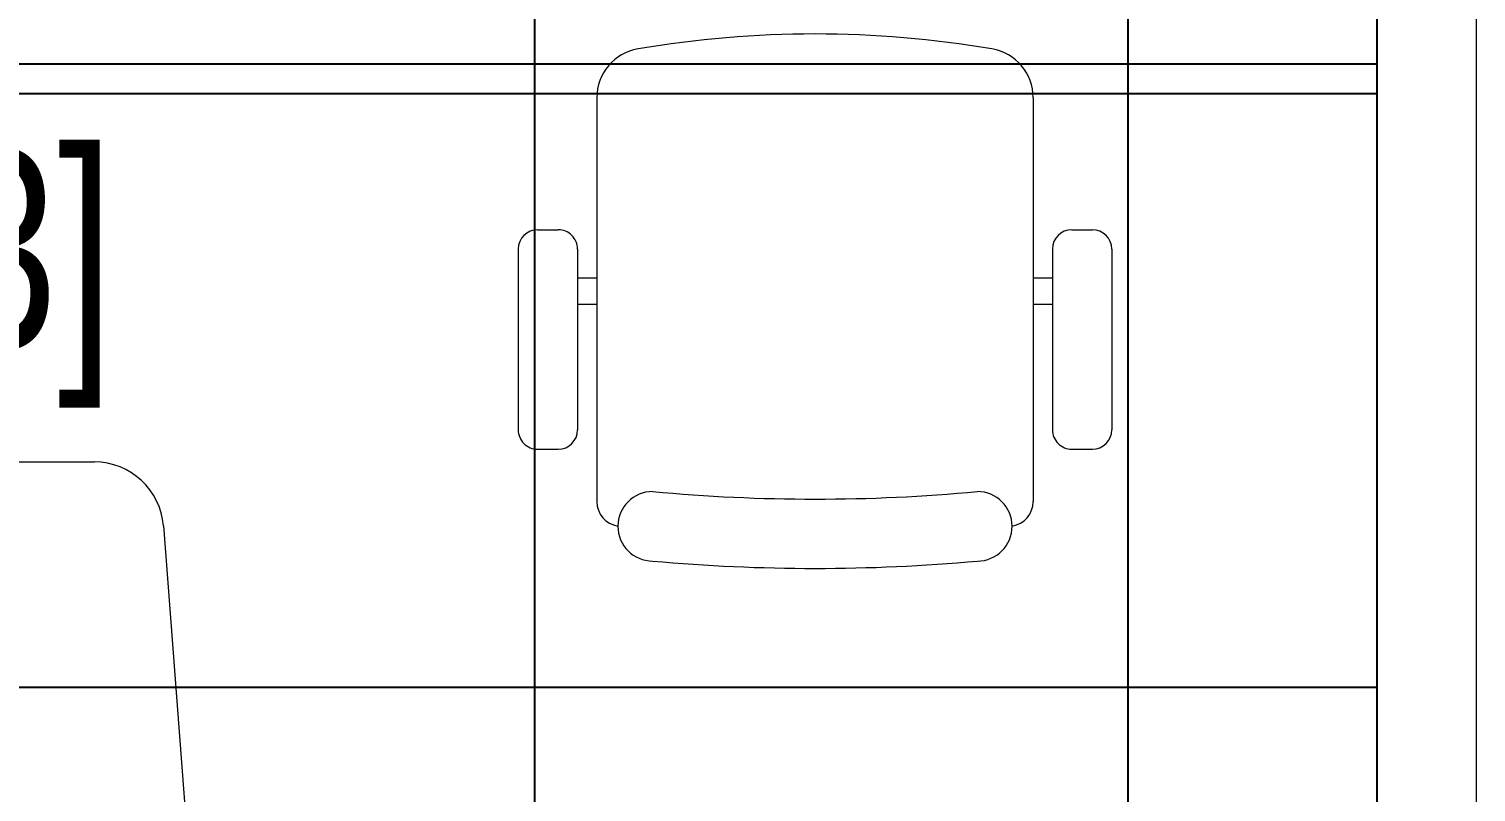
# Model space of a CAD drawing. Extents: x -12260 to 57327, y -29287 to 19916.
# Drawn here: x 31204 to 32667, y 7394 to 8165 of the extents above; entities that cross this region are included whole.
import ezdxf

# ---------------------------------------------------------------- set-up
doc = ezdxf.new("R2010")
doc.units = 0
doc.header["$LTSCALE"] = 0.25
doc.linetypes.add('DASHDOT', pattern=[25.4, 12.7, -6.35, 0, -6.35])
for name, color, linetype, lineweight in [('01-First Floor$0$72_EGR_BASE_TEXT', 252, 'Continuous', 5), ('01-First Floor$0$LOADING', 253, 'Continuous', 5), ('01-First Floor$0$NEW Wall', 166, 'Continuous', 5), ('01-First Floor$0$Walls', 251, 'Continuous', 5), ('E-LITE-CLNG-CNDT', 6, 'DASHDOT', 35)]:
    doc.layers.add(name, color=color, linetype=linetype, lineweight=lineweight)
doc.layers.add('01-First Floor$0$FALSE CEILING', color=251, linetype='Continuous')
doc.styles.add('01-First Floor$0$X3G_ENTITY_9F38', font='swisscl.ttf', dxfattribs={"height": 0.2})

# ---------------------------------------------------------------- blocks, each defined once
blk = doc.blocks.new('01-First Floor$0$D.121.03.06')
at = {"layer": '01-First Floor$0$LOADING'}
for p, q in [((286077.8, 7085), (286298.2, 7085)), ((286368, 7020.4), (286408.4, 6495))]:
    blk.add_line(p, q, dxfattribs=at)
blk.add_arc((286298.2, 7015), 70, 4.3987, 90, dxfattribs=at)
blk = doc.blocks.new('*X143')
at = {"color": 0}
for p, q in [((5, 3), (5, 3)), ((5, 3), (5, 3)), ((5, 3), (5, 3)), ((5, 3), (5, 3)), ((5, 3), (5, 3)), ((5, 3), (5, 3)), ((5, 3), (5, 3)), ((5, 3), (5, 3)), ((5, 3), (5, 3)), ((5, 3), (5, 3)), ((5, 3), (5, 3)), ((5, 3), (5, 3)), ((5, 3), (5, 3)), ((5, 3), (5, 3)), ((5, 3), (5, 3)), ((5, 3), (5, 3)), ((5, 3), (5, 3)), ((5, 3), (5, 3)), ((5, 3), (5, 3)), ((5, 3), (5, 3)), ((5, 3), (5, 3)), ((5, 3), (5, 3)), ((5, 3), (5, 3)), ((5, 3), (5, 3)), ((5, 3), (5, 3)), ((5, 3), (5, 3)), ((5, 3), (5, 3)), ((5, 3), (5, 3)), ((5, 3), (5, 3)), ((5, 3), (5, 3)), ((5, 3), (5, 3)), ((5, 3), (5, 3)), ((5, 3), (5, 3)), ((5, 3), (5, 3)), ((5, 3), (5, 3)), ((5, 3), (5, 3)), ((5, 3), (5, 3)), ((5, 3), (5, 3)), ((5, 3), (5, 3)), ((5, 3), (5, 3)), ((5, 3), (5, 3)), ((5, 3), (5, 3)), ((5, 3), (5, 3)), ((5, 3), (5, 3)), ((5, 3), (5, 3)), ((5, 3), (5, 3)), ((5, 3), (5, 3)), ((5, 3), (5, 3)), ((5, 3), (5, 3)), ((5, 3), (5, 3)), ((5, 3), (5, 3)), ((5, 3), (5, 3)), ((5, 3), (5, 3)), ((5, 3), (5, 3)), ((5, 3), (5, 3)), ((5, 3), (5, 3)), ((5, 3), (5, 3)), ((5, 3), (5, 3)), ((5, 3), (5, 3)), ((5, 3), (5, 3)), ((5, 3), (5, 3)), ((5, 3), (5, 3)), ((5, 3), (5, 3)), ((5, 3), (5, 3)), ((5, 3), (5, 3)), ((5, 3), (5, 3)), ((6, 3), (5, 3)), ((5, 3), (5, 3)), ((6, 3), (5, 3)), ((5, 3), (5, 3)), ((6, 3), (5, 3)), ((5, 3), (5, 3)), ((6, 3), (5, 3)), ((5, 3), (5, 3)), ((5, 3), (5, 3)), ((5, 3), (5, 3)), ((5, 3), (5, 3)), ((5, 3), (5, 3)), ((5, 3), (5, 3)), ((5, 3), (5, 3)), ((5, 3), (5, 3)), ((5, 3), (5, 3)), ((5, 3), (5, 3)), ((5, 3), (5, 3)), ((5, 3), (5, 3)), ((5, 3), (5, 3)), ((5, 3), (5, 3)), ((5, 3), (5, 3)), ((5, 3), (5, 3)), ((5, 3), (5, 3)), ((5, 3), (5, 3)), ((5, 3), (5, 3)), ((5, 3), (5, 3)), ((5, 3), (5, 3)), ((5, 3), (5, 3)), ((5, 3), (5, 3)), ((6, 3), (6, 3)), ((6, 3), (6, 3)), ((6, 3), (6, 3)), ((6, 3), (6, 3)), ((6, 3), (6, 3)), ((6, 3), (6, 3)), ((6, 3), (6, 3)), ((6, 3), (6, 3)), ((6, 3), (6, 3)), ((6, 3), (6, 3)), ((6, 3), (6, 3)), ((6, 3), (6, 3)), ((6, 3), (6, 3)), ((6, 3), (6, 3)), ((6, 3), (6, 3)), ((6, 3), (6, 3)), ((6, 3), (6, 3)), ((6, 3), (6, 3)), ((6, 3), (6, 3)), ((6, 3), (6, 3)), ((6, 3), (6, 3)), ((6, 3), (6, 3)), ((6, 3), (6, 3)), ((6, 3), (6, 3)), ((6, 3), (6, 3)), ((6, 3), (6, 3)), ((6, 3), (6, 3)), ((6, 3), (6, 3)), ((6, 3), (6, 3)), ((6, 3), (6, 3)), ((6, 3), (6, 3)), ((6, 3), (6, 3)), ((6, 3), (6, 3)), ((6, 3), (6, 3)), ((6, 3), (6, 3)), ((6, 3), (6, 3)), ((6, 3), (6, 3)), ((6, 3), (6, 3)), ((6, 3), (6, 3)), ((6, 3), (6, 3)), ((6, 3), (6, 3)), ((6, 3), (6, 3)), ((6, 3), (6, 3)), ((6, 3), (6, 3)), ((6, 3), (6, 3)), ((6, 3), (6, 3)), ((6, 3), (6, 3)), ((6, 3), (6, 3)), ((6, 3), (6, 3)), ((6, 3), (6, 3)), ((6, 3), (6, 3)), ((6, 3), (6, 3)), ((6, 3), (6, 3)), ((6, 3), (6, 3)), ((6, 3), (6, 3)), ((6, 3), (6, 3)), ((6, 3), (6, 3)), ((6, 3), (6, 3)), ((6, 3), (6, 3)), ((6, 3), (6, 3)), ((6, 3), (6, 3)), ((6, 3), (6, 3)), ((6, 3), (6, 3)), ((6, 3), (6, 3)), ((6, 3), (6, 3)), ((6, 3), (6, 3)), ((6, 3), (6, 3)), ((6, 3), (6, 3)), ((6, 3), (6, 3)), ((6, 3), (6, 3)), ((6, 3), (6, 3)), ((6, 3), (6, 3)), ((6, 3), (6, 3)), ((6, 3), (6, 3)), ((6, 3), (6, 3)), ((6, 3), (6, 3)), ((6, 3), (6, 3)), ((6, 3), (6, 3)), ((6, 3), (6, 3)), ((6, 3), (6, 3)), ((6, 3), (6, 3)), ((6, 3), (6, 3)), ((6, 3), (6, 3)), ((6, 3), (6, 3)), ((6, 3), (6, 3)), ((6, 3), (6, 3)), ((6, 3), (6, 3)), ((6, 3), (6, 3)), ((6, 3), (6, 3)), ((6, 3), (6, 3)), ((6, 3), (6, 3)), ((6, 3), (6, 3)), ((6, 3), (6, 3)), ((6, 3), (6, 3)), ((6, 3), (6, 3)), ((6, 3), (6, 3)), ((6, 3), (6, 3)), ((6, 3), (6, 3)), ((6, 3), (6, 3)), ((6, 3), (6, 3)), ((6, 3), (6, 3)), ((6, 3), (6, 3)), ((6, 3), (6, 3)), ((6, 3), (6, 3)), ((6, 3), (6, 3)), ((6, 3), (6, 3)), ((6, 3), (6, 3)), ((6, 3), (6, 3)), ((6, 3), (6, 3)), ((6, 3), (6, 3)), ((6, 3), (6, 3)), ((6, 3), (6, 3)), ((6, 3), (6, 3)), ((6, 3), (6, 3)), ((6, 3), (6, 3)), ((6, 3), (6, 3)), ((6, 3), (6, 3)), ((6, 3), (6, 3)), ((6, 3), (6, 3)), ((6, 3), (6, 3)), ((6, 3), (6, 3)), ((6, 3), (6, 3)), ((6, 3), (6, 3)), ((6, 3), (6, 3)), ((6, 3), (6, 3)), ((6, 3), (6, 3)), ((6, 3), (6, 3)), ((6, 3), (6, 3)), ((6, 3), (6, 3)), ((6, 3), (6, 3)), ((6, 3), (6, 3)), ((6, 3), (6, 3)), ((6, 3), (6, 3)), ((6, 3), (6, 3)), ((6, 3), (6, 3)), ((6, 3), (6, 3)), ((6, 3), (6, 3)), ((6, 3), (6, 3)), ((6, 3), (6, 3)), ((6, 3), (6, 3)), ((6, 3), (6, 3)), ((6, 3), (6, 3)), ((6, 3), (6, 3)), ((6, 3), (6, 3)), ((6, 3), (6, 3)), ((6, 3), (6, 3)), ((6, 3), (6, 3)), ((6, 3), (6, 3)), ((6, 3), (6, 3)), ((6, 3), (6, 3)), ((6, 3), (6, 3)), ((6, 3), (6, 3)), ((6, 3), (6, 3)), ((6, 3), (6, 3)), ((6, 3), (6, 3)), ((6, 3), (6, 3)), ((6, 3), (6, 3)), ((6, 3), (6, 3)), ((6, 3), (6, 3)), ((6, 3), (6, 3)), ((6, 3), (6, 3)), ((6, 3), (6, 3)), ((6, 3), (6, 3)), ((6, 3), (6, 3)), ((6, 3), (6, 3)), ((6, 3), (6, 3)), ((6, 3), (6, 3)), ((6, 3), (6, 3)), ((6, 3), (6, 3)), ((6, 3), (6, 3)), ((6, 3), (6, 3)), ((6, 3), (6, 3)), ((6, 3), (6, 3)), ((6, 3), (6, 3)), ((6, 3), (6, 3)), ((6, 3), (6, 3)), ((6, 3), (6, 3)), ((6, 3), (6, 3)), ((6, 3), (6, 3)), ((6, 3), (6, 3)), ((6, 3), (6, 3)), ((6, 3), (6, 3)), ((6, 3), (6, 3)), ((6, 3), (6, 3)), ((6, 3), (6, 3)), ((6, 3), (6, 3)), ((6, 3), (6, 3)), ((6, 3), (6, 3)), ((6, 3), (6, 3)), ((6, 3), (6, 3)), ((6, 3), (6, 3)), ((6, 3), (6, 3)), ((6, 3), (6, 3)), ((6, 3), (6, 3)), ((6, 3), (6, 3)), ((6, 3), (6, 3)), ((6, 3), (6, 3)), ((6, 3), (6, 3)), ((6, 3), (6, 3)), ((6, 3), (6, 3)), ((6, 3), (6, 3)), ((6, 3), (6, 3)), ((6, 3), (6, 3)), ((6, 3), (6, 3)), ((6, 3), (5, 3)), ((6, 3), (5, 3)), ((6, 3), (5, 3)), ((6, 3), (5, 3)), ((6, 3), (5, 3)), ((6, 3), (6, 3)), ((6, 3), (6, 3)), ((6, 3), (6, 3)), ((6, 3), (6, 3)), ((6, 3), (6, 3)), ((6, 3), (6, 3)), ((6, 3), (6, 3)), ((6, 3), (6, 3)), ((6, 3), (6, 3)), ((6, 3), (6, 3)), ((6, 3), (6, 3)), ((6, 3), (6, 3)), ((6, 3), (6, 3)), ((6, 3), (6, 3)), ((6, 3), (6, 3)), ((6, 3), (6, 3)), ((6, 3), (6, 3)), ((6, 3), (6, 3)), ((6, 3), (6, 3)), ((6, 3), (6, 3)), ((6, 3), (6, 3)), ((6, 3), (6, 3)), ((6, 3), (6, 3)), ((6, 3), (6, 3)), ((6, 3), (6, 3)), ((6, 3), (6, 3)), ((6, 3), (6, 3)), ((6, 3), (6, 3)), ((6, 3), (6, 3)), ((6, 3), (6, 3)), ((6, 3), (6, 3)), ((6, 3), (6, 3)), ((6, 3), (6, 3)), ((6, 3), (6, 3)), ((6, 3), (6, 3)), ((6, 3), (6, 3)), ((6, 3), (6, 3)), ((6, 3), (6, 3)), ((6, 3), (6, 3)), ((6, 3), (6, 3)), ((6, 3), (6, 3)), ((6, 3), (6, 3)), ((6, 3), (6, 3)), ((6, 3), (6, 3)), ((6, 3), (6, 3)), ((6, 3), (6, 3)), ((6, 3), (6, 3)), ((6, 3), (6, 3)), ((6, 3), (6, 3)), ((6, 3), (6, 3)), ((6, 3), (6, 3)), ((6, 3), (6, 3)), ((6, 3), (6, 3)), ((6, 3), (6, 3)), ((6, 3), (6, 3)), ((6, 3), (6, 3)), ((6, 3), (6, 3)), ((6, 3), (6, 3)), ((6, 3), (6, 3)), ((6, 3), (6, 3)), ((6, 3), (6, 3)), ((6, 3), (6, 3)), ((6, 3), (6, 3)), ((6, 3), (6, 3)), ((6, 3), (6, 3)), ((6, 3), (6, 3)), ((6, 3), (6, 3)), ((6, 3), (6, 3)), ((6, 3), (6, 3)), ((6, 3), (6, 3)), ((6, 3), (6, 3)), ((6, 3), (6, 3)), ((6, 3), (6, 3)), ((6, 3), (6, 3)), ((6, 3), (6, 3)), ((6, 3), (6, 3)), ((6, 3), (6, 3)), ((6, 3), (6, 3)), ((6, 3), (6, 3)), ((6, 3), (6, 3)), ((6, 3), (6, 3)), ((6, 3), (6, 3)), ((6, 3), (6, 3)), ((6, 3), (6, 3)), ((6, 3), (6, 3)), ((6, 3), (6, 3)), ((6, 3), (6, 3)), ((6, 3), (6, 3)), ((6, 3), (6, 3)), ((6, 3), (6, 3)), ((6, 3), (6, 3)), ((6, 3), (6, 3)), ((6, 3), (6, 3)), ((6, 3), (6, 3)), ((6, 3), (6, 3)), ((6, 3), (6, 3)), ((6, 3), (6, 3)), ((6, 3), (6, 3)), ((6, 3), (6, 3)), ((6, 3), (6, 3)), ((6, 3), (6, 3)), ((6, 3), (6, 3)), ((6, 3), (6, 3)), ((6, 3), (6, 3)), ((6, 3), (6, 3)), ((6, 3), (6, 3)), ((6, 3), (6, 3)), ((6, 3), (6, 3)), ((6, 3), (6, 3)), ((6, 3), (6, 3)), ((6, 3), (6, 3)), ((6, 3), (6, 3)), ((6, 3), (6, 3)), ((6, 3), (6, 3)), ((6, 3), (6, 3)), ((6, 3), (6, 3)), ((6, 3), (6, 3)), ((6, 3), (6, 3)), ((6, 3), (6, 3)), ((6, 3), (6, 3)), ((6, 3), (6, 3)), ((6, 3), (6, 3)), ((6, 3), (6, 3)), ((6, 3), (6, 3)), ((6, 3), (6, 3)), ((6, 3), (6, 3)), ((6, 3), (6, 3)), ((6, 3), (6, 3)), ((6, 3), (6, 3)), ((6, 3), (6, 3)), ((6, 3), (6, 3)), ((6, 3), (6, 3)), ((6, 3), (6, 3)), ((6, 3), (6, 3)), ((6, 3), (6, 3)), ((6, 3), (6, 3)), ((6, 3), (6, 3)), ((6, 3), (6, 3)), ((6, 3), (6, 3)), ((6, 3), (6, 3)), ((6, 3), (6, 3)), ((6, 3), (6, 3)), ((6, 3), (6, 3)), ((6, 3), (6, 3)), ((6, 3), (6, 3)), ((6, 3), (6, 3)), ((6, 3), (6, 3)), ((6, 3), (6, 3)), ((6, 3), (6, 3)), ((6, 3), (6, 3)), ((6, 3), (6, 3)), ((6, 3), (6, 3)), ((6, 3), (6, 3)), ((6, 3), (6, 3)), ((6, 3), (6, 3)), ((6, 3), (6, 3)), ((6, 3), (6, 3)), ((6, 3), (6, 3)), ((6, 3), (6, 3)), ((6, 3), (6, 3)), ((6, 3), (6, 3)), ((6, 3), (6, 3)), ((6, 3), (6, 3)), ((6, 3), (6, 3)), ((6, 3), (6, 3)), ((6, 3), (6, 3)), ((6, 3), (6, 3)), ((6, 3), (6, 3)), ((6, 3), (6, 3)), ((6, 3), (6, 3)), ((6, 3), (6, 3)), ((6, 3), (6, 3)), ((6, 3), (6, 3)), ((6, 3), (6, 3)), ((6, 3), (6, 3)), ((6, 3), (6, 3)), ((6, 3), (6, 3)), ((6, 3), (6, 3)), ((6, 3), (6, 3)), ((6, 3), (6, 3)), ((6, 3), (6, 3)), ((6, 3), (6, 3)), ((6, 3), (6, 3)), ((6, 3), (6, 3)), ((6, 3), (6, 3)), ((6, 3), (6, 3)), ((6, 3), (6, 3)), ((6, 3), (6, 3)), ((6, 3), (6, 3)), ((6, 3), (6, 3)), ((6, 3), (6, 3)), ((6, 3), (6, 3)), ((6, 3), (6, 3)), ((6, 3), (6, 3)), ((6, 3), (6, 3)), ((6, 3), (6, 3)), ((6, 3), (6, 3)), ((6, 3), (6, 3)), ((6, 3), (6, 3)), ((6, 3), (6, 3)), ((6, 3), (6, 3)), ((6, 3), (6, 3)), ((6, 3), (6, 3)), ((6, 3), (6, 3)), ((6, 3), (6, 3)), ((6, 3), (6, 3)), ((6, 3), (6, 3)), ((6, 3), (6, 3)), ((6, 3), (6, 3)), ((6, 3), (6, 3)), ((6, 3), (6, 3)), ((6, 3), (6, 3)), ((6, 3), (6, 3)), ((6, 3), (6, 3)), ((6, 3), (6, 3)), ((6, 3), (6, 3)), ((6, 3), (6, 3)), ((6, 3), (6, 3)), ((6, 3), (6, 3)), ((6, 3), (6, 3)), ((6, 3), (6, 3)), ((6, 3), (6, 3)), ((6, 3), (6, 3)), ((6, 3), (6, 3)), ((6, 3), (6, 3)), ((6, 3), (6, 3)), ((6, 3), (6, 3)), ((6, 3), (6, 3)), ((6, 3), (6, 3)), ((6, 3), (6, 3)), ((6, 3), (6, 3)), ((6, 3), (6, 3)), ((6, 3), (6, 3)), ((6, 3), (6, 3)), ((6, 3), (6, 3)), ((6, 3), (6, 3)), ((6, 3), (6, 3)), ((6, 3), (6, 3)), ((6, 3), (6, 3)), ((6, 3), (6, 3)), ((6, 3), (6, 3)), ((6, 3), (6, 3)), ((6, 3), (6, 3)), ((6, 3), (6, 3)), ((6, 3), (6, 3)), ((6, 3), (6, 3)), ((6, 3), (6, 3)), ((6, 3), (6, 3)), ((6, 3), (6, 3)), ((6, 3), (6, 3)), ((6, 3), (6, 3)), ((6, 3), (6, 3)), ((6, 3), (6, 3)), ((6, 3), (6, 3)), ((6, 3), (6, 3)), ((6, 3), (6, 3)), ((6, 3), (6, 3)), ((6, 3), (6, 3)), ((6, 3), (6, 3)), ((6, 3), (6, 3)), ((6, 3), (6, 3)), ((6, 3), (6, 3)), ((6, 3), (6, 3)), ((6, 3), (6, 3)), ((6, 3), (6, 3)), ((6, 3), (6, 3)), ((6, 3), (6, 3)), ((6, 3), (6, 3)), ((6, 3), (6, 3)), ((6, 3), (6, 3)), ((6, 3), (6, 3)), ((6, 3), (6, 3)), ((6, 3), (6, 3)), ((6, 3), (6, 3)), ((6, 3), (6, 3)), ((6, 3), (6, 3)), ((6, 3), (6, 3)), ((6, 3), (6, 3)), ((6, 3), (6, 3)), ((6, 3), (6, 3)), ((6, 3), (6, 3)), ((6, 3), (6, 3)), ((6, 3), (6, 3)), ((6, 3), (6, 3)), ((6, 3), (6, 3)), ((6, 3), (6, 3)), ((6, 3), (6, 3)), ((6, 3), (6, 3)), ((6, 3), (6, 3)), ((6, 3), (6, 3)), ((6, 3), (6, 3)), ((6, 3), (6, 3)), ((6, 3), (6, 3)), ((6, 3), (6, 3)), ((6, 3), (6, 3)), ((6, 3), (6, 3)), ((6, 3), (6, 3)), ((6, 3), (6, 3)), ((6, 3), (6, 3)), ((6, 3), (6, 3)), ((6, 3), (6, 3)), ((6, 3), (6, 3)), ((6, 3), (6, 3)), ((6, 3), (6, 3)), ((6, 3), (6, 3)), ((6, 3), (6, 3)), ((6, 3), (6, 3)), ((6, 3), (6, 3)), ((6, 3), (6, 3)), ((6, 3), (6, 3)), ((6, 3), (6, 3)), ((6, 3), (6, 3)), ((6, 3), (6, 3)), ((6, 3), (6, 3)), ((6, 3), (6, 3)), ((6, 3), (6, 3)), ((6, 3), (6, 3))]:
    blk.add_line(p, q, dxfattribs=at)
blk = doc.blocks.new('*X144')
at = {"color": 0}
for p, q in [((13, 1), (13, 1)), ((13, 1), (13, 1)), ((13, 1), (13, 1)), ((13, 1), (13, 1)), ((13, 1), (13, 1)), ((13, 1), (13, 1)), ((13, 1), (13, 1)), ((13, 1), (13, 1)), ((13, 1), (13, 1)), ((13, 1), (13, 1)), ((13, 1), (13, 1)), ((13, 1), (13, 1)), ((13, 1), (13, 1)), ((13, 1), (13, 1)), ((13, 1), (13, 1)), ((13, 1), (14, 1)), ((13, 1), (14, 1)), ((13, 1), (14, 1)), ((13, 1), (13, 1)), ((13, 1), (13, 1)), ((13, 1), (13, 1)), ((13, 1), (13, 1)), ((13, 1), (13, 1)), ((13, 1), (13, 1)), ((13, 1), (13, 1)), ((13, 1), (13, 1)), ((13, 1), (13, 1)), ((13, 1), (13, 1)), ((13, 1), (13, 1)), ((13, 1), (13, 1)), ((13, 1), (13, 1)), ((13, 1), (13, 1)), ((13, 1), (13, 1)), ((13, 1), (13, 1)), ((13, 1), (13, 1)), ((13, 1), (13, 1)), ((13, 1), (13, 1)), ((13, 1), (13, 1)), ((13, 1), (13, 1)), ((13, 1), (13, 1)), ((13, 1), (13, 1)), ((13, 1), (13, 1)), ((13, 1), (13, 1)), ((13, 1), (13, 1)), ((13, 1), (13, 1)), ((13, 1), (13, 1)), ((13, 1), (13, 1)), ((13, 1), (13, 1)), ((13, 1), (13, 1)), ((13, 1), (13, 1)), ((13, 1), (13, 1)), ((13, 1), (13, 1)), ((13, 1), (13, 1)), ((13, 1), (13, 1)), ((13, 1), (13, 1)), ((13, 1), (13, 1)), ((13, 1), (13, 1)), ((13, 1), (13, 1)), ((13, 1), (13, 1)), ((13, 1), (13, 1)), ((13, 1), (13, 1)), ((13, 1), (13, 1)), ((13, 1), (13, 1)), ((13, 1), (13, 1)), ((13, 1), (13, 1)), ((13, 1), (13, 1)), ((13, 1), (13, 1)), ((13, 1), (13, 1)), ((13, 1), (13, 1)), ((13, 1), (13, 1)), ((13, 1), (13, 1)), ((13, 1), (13, 1)), ((13, 1), (13, 1)), ((13, 1), (13, 1)), ((13, 1), (13, 1)), ((13, 1), (13, 1)), ((13, 1), (13, 1)), ((13, 1), (13, 1)), ((13, 1), (13, 1)), ((13, 1), (13, 1)), ((13, 1), (13, 1)), ((13, 1), (13, 1)), ((13, 1), (13, 1)), ((13, 1), (13, 1)), ((13, 1), (13, 1)), ((13, 1), (13, 1)), ((13, 1), (13, 1)), ((13, 1), (13, 1)), ((13, 1), (13, 1)), ((13, 1), (13, 1)), ((13, 1), (13, 1)), ((13, 1), (13, 1)), ((13, 1), (13, 1)), ((13, 1), (13, 1)), ((13, 1), (13, 1)), ((13, 1), (13, 1)), ((13, 1), (13, 1)), ((13, 1), (13, 1)), ((13, 1), (13, 1)), ((13, 1), (13, 1)), ((13, 1), (13, 1)), ((13, 1), (13, 1)), ((13, 1), (13, 1)), ((13, 1), (13, 1)), ((13, 1), (13, 1)), ((13, 1), (13, 1)), ((13, 1), (13, 1)), ((13, 1), (13, 1)), ((13, 1), (13, 1)), ((13, 1), (13, 1)), ((13, 1), (13, 1)), ((13, 1), (13, 1)), ((13, 1), (13, 1)), ((13, 1), (13, 1)), ((13, 1), (13, 1)), ((13, 1), (13, 1)), ((13, 1), (13, 1)), ((13, 1), (13, 1)), ((13, 1), (13, 1)), ((13, 1), (13, 1)), ((13, 1), (13, 1)), ((13, 1), (13, 1)), ((13, 1), (13, 1)), ((13, 1), (14, 1)), ((13, 0), (13, 0)), ((13, 0), (13, 0)), ((13, 0), (13, 0)), ((13, 0), (13, 0)), ((13, 0), (13, 0)), ((13, 0), (13, 0)), ((13, 0), (13, 0)), ((13, 0), (13, 0)), ((13, 0), (13, 0)), ((13, 0), (13, 0)), ((13, 0), (13, 0)), ((13, 0), (13, 0)), ((13, 0), (13, 0)), ((13, 0), (13, 0)), ((13, 0), (13, 0)), ((13, 0), (13, 0)), ((13, 0), (13, 0)), ((13, 0), (13, 0)), ((13, 0), (13, 0)), ((13, 0), (13, 0)), ((13, 0), (13, 0)), ((13, 0), (13, 0)), ((13, 0), (13, 0)), ((13, 0), (13, 0)), ((13, 0), (13, 0)), ((13, 0), (13, 0)), ((13, 0), (13, 0)), ((13, 0), (13, 0)), ((13, 0), (13, 0)), ((13, 0), (13, 0)), ((13, 0), (13, 0)), ((13, 0), (13, 0)), ((13, 0), (13, 0)), ((13, 0), (13, 0)), ((13, 0), (13, 0)), ((13, 0), (13, 0)), ((13, 0), (13, 0)), ((13, 0), (13, 0)), ((13, 0), (13, 0)), ((13, 0), (13, 0)), ((13, 0), (13, 0)), ((13, 0), (13, 0)), ((13, 0), (13, 0)), ((13, 0), (13, 0)), ((13, 0), (13, 0)), ((13, 0), (13, 0)), ((13, 0), (13, 0)), ((13, 0), (13, 0)), ((13, 0), (14, 0)), ((13, 0), (14, 0)), ((13, 0), (13, 0)), ((13, 0), (14, 0)), ((14, 1), (14, 1)), ((14, 1), (14, 1)), ((14, 1), (14, 1)), ((14, 1), (14, 1)), ((14, 1), (14, 1)), ((14, 1), (14, 1)), ((14, 1), (14, 1)), ((14, 1), (14, 1)), ((14, 1), (14, 1)), ((14, 1), (14, 1)), ((14, 1), (14, 1)), ((14, 1), (14, 1)), ((14, 1), (14, 1)), ((14, 1), (14, 1)), ((14, 1), (14, 1)), ((14, 1), (14, 1)), ((14, 1), (14, 1)), ((14, 1), (14, 1)), ((14, 1), (14, 1)), ((14, 1), (14, 1)), ((14, 1), (14, 1)), ((14, 1), (14, 1)), ((14, 1), (14, 1)), ((14, 1), (14, 1)), ((14, 1), (14, 1)), ((14, 1), (14, 1)), ((14, 1), (14, 1)), ((14, 1), (14, 1)), ((14, 1), (14, 1)), ((14, 1), (14, 1)), ((14, 1), (14, 1)), ((14, 1), (14, 1)), ((14, 1), (14, 1)), ((14, 1), (14, 1)), ((14, 1), (14, 1)), ((14, 1), (14, 1)), ((14, 1), (14, 1)), ((14, 1), (14, 1)), ((14, 1), (14, 1)), ((14, 1), (14, 1)), ((14, 1), (14, 1)), ((14, 1), (14, 1)), ((14, 1), (14, 1)), ((14, 1), (14, 1)), ((14, 1), (14, 1)), ((14, 1), (14, 1)), ((14, 1), (14, 1)), ((14, 1), (14, 1)), ((14, 1), (14, 1)), ((14, 1), (14, 1)), ((14, 1), (14, 1)), ((14, 1), (14, 1)), ((14, 1), (14, 1)), ((14, 1), (14, 1)), ((14, 1), (14, 1)), ((14, 1), (14, 1)), ((14, 1), (14, 1)), ((14, 1), (14, 1)), ((14, 1), (14, 1)), ((14, 1), (14, 1)), ((14, 1), (14, 1)), ((14, 1), (14, 1)), ((14, 1), (14, 1)), ((14, 1), (14, 1)), ((14, 1), (14, 1)), ((14, 1), (14, 1)), ((14, 1), (14, 1)), ((14, 1), (14, 1)), ((14, 1), (14, 1)), ((14, 1), (14, 1)), ((14, 1), (14, 1)), ((14, 1), (14, 1)), ((14, 1), (14, 1)), ((14, 1), (14, 1)), ((14, 1), (14, 1)), ((14, 1), (14, 1)), ((14, 1), (14, 1)), ((14, 1), (14, 1)), ((14, 1), (14, 1)), ((14, 1), (14, 1)), ((14, 1), (14, 1)), ((14, 1), (14, 1)), ((14, 1), (14, 1)), ((14, 1), (14, 1)), ((14, 1), (14, 1)), ((14, 1), (14, 1)), ((14, 1), (14, 1)), ((14, 1), (14, 1)), ((14, 1), (14, 1)), ((14, 1), (14, 1)), ((14, 1), (14, 1)), ((14, 1), (14, 1)), ((14, 1), (14, 1)), ((14, 1), (14, 1)), ((14, 0), (14, 0)), ((14, 0), (14, 0)), ((14, 0), (14, 0)), ((14, 0), (14, 0)), ((14, 0), (14, 0)), ((14, 0), (14, 0)), ((14, 0), (14, 0)), ((14, 0), (14, 0)), ((14, 0), (14, 0)), ((14, 0), (14, 0)), ((14, 0), (14, 0)), ((14, 0), (14, 0)), ((14, 0), (14, 0)), ((14, 0), (14, 0)), ((14, 0), (14, 0)), ((14, 0), (14, 0)), ((14, 0), (14, 0)), ((14, 0), (14, 0)), ((14, 0), (14, 0)), ((14, 0), (14, 0)), ((14, 0), (14, 0)), ((14, 0), (14, 0)), ((14, 0), (14, 0)), ((14, 0), (14, 0)), ((14, 0), (14, 0)), ((14, 0), (14, 0)), ((14, 0), (14, 0)), ((14, 0), (14, 0)), ((14, 0), (14, 0)), ((14, 0), (14, 0)), ((14, 0), (14, 0)), ((14, 0), (14, 0)), ((14, 0), (14, 0)), ((14, 0), (14, 0)), ((14, 0), (14, 0)), ((14, 0), (14, 0)), ((14, 0), (14, 0)), ((14, 0), (14, 0)), ((14, 0), (14, 0)), ((14, 0), (14, 0)), ((14, 0), (14, 0)), ((14, 0), (14, 0)), ((14, 0), (14, 0)), ((14, 0), (14, 0)), ((14, 0), (14, 0)), ((14, 0), (14, 0)), ((14, 0), (14, 0)), ((14, 0), (14, 0)), ((13, 0), (13, 0)), ((13, 0), (14, 0)), ((13, 0), (13, 0)), ((13, 0), (14, 0)), ((13, 0), (13, 0)), ((13, 0), (14, 0)), ((13, 0), (13, 0)), ((13, 0), (13, 0)), ((13, 0), (13, 0)), ((13, 0), (13, 0)), ((13, 0), (14, 0)), ((13, 0), (13, 0)), ((13, 0), (14, 0)), ((13, 0), (13, 0)), ((13, 0), (14, 0)), ((13, 0), (13, 0)), ((13, 0), (14, 0)), ((13, 0), (13, 0)), ((13, 0), (14, 0)), ((13, 0), (13, 0)), ((13, 0), (14, 0)), ((13, 0), (13, 0)), ((13, 0), (14, 0)), ((13, 0), (13, 0)), ((13, 0), (13, 0)), ((13, 0), (13, 0)), ((13, 0), (14, 0)), ((13, 0), (13, 0)), ((13, 0), (14, 0)), ((13, 0), (13, 0)), ((13, 0), (14, 0)), ((13, 0), (13, 0)), ((13, 0), (14, 0)), ((13, 0), (13, 0)), ((13, 0), (13, 0)), ((13, 0), (13, 0)), ((13, 0), (13, 0)), ((13, 0), (13, 0)), ((13, 0), (13, 0)), ((13, 0), (13, 0)), ((13, 0), (13, 0)), ((13, 0), (13, 0)), ((13, 0), (13, 0)), ((13, 0), (13, 0)), ((13, 0), (13, 0)), ((13, 0), (13, 0)), ((13, 0), (13, 0)), ((13, 0), (13, 0)), ((13, 0), (13, 0)), ((13, 0), (13, 0)), ((13, 0), (13, 0)), ((13, 0), (13, 0)), ((13, 0), (13, 0)), ((13, 0), (13, 0)), ((13, 0), (13, 0)), ((13, 0), (13, 0)), ((13, 0), (13, 0)), ((13, 0), (13, 0)), ((13, 0), (13, 0)), ((13, 0), (13, 0)), ((13, 0), (13, 0)), ((13, 0), (13, 0)), ((13, 0), (13, 0)), ((13, 0), (13, 0)), ((13, -1), (13, -1)), ((13, -1), (13, -1)), ((13, -1), (13, -1)), ((13, -1), (13, -1)), ((13, -1), (13, -1)), ((13, -1), (14, -1)), ((13, -1), (13, -1)), ((14, 0), (14, 0)), ((14, 0), (14, 0)), ((14, 0), (14, 0)), ((14, 0), (14, 0)), ((14, 0), (14, 0)), ((14, 0), (14, 0)), ((14, 0), (14, 0)), ((14, 0), (14, 0)), ((14, 0), (14, 0)), ((14, 0), (14, 0)), ((14, 0), (14, 0)), ((14, 0), (14, 0)), ((14, 0), (14, 0)), ((14, 0), (14, 0)), ((14, 0), (14, 0)), ((13, 0), (14, 0)), ((14, 0), (14, 0)), ((14, 0), (14, 0)), ((14, 0), (14, 0)), ((14, 0), (14, 0)), ((14, 0), (14, 0)), ((14, 0), (14, 0)), ((14, 0), (14, 0)), ((14, 0), (14, 0)), ((14, 0), (14, 0)), ((14, 0), (14, 0)), ((14, 0), (14, 0)), ((14, 0), (14, 0)), ((14, 0), (14, 0)), ((14, 0), (14, 0)), ((14, 0), (14, 0)), ((14, 0), (14, 0)), ((14, 0), (14, 0)), ((14, 0), (14, 0)), ((14, 0), (14, 0)), ((14, 0), (14, 0)), ((14, 0), (14, 0)), ((14, 0), (14, 0)), ((14, 0), (14, 0)), ((14, 0), (14, 0)), ((14, 0), (14, 0)), ((14, 0), (14, 0)), ((14, 0), (14, 0)), ((14, 0), (14, 0)), ((14, 0), (14, 0)), ((14, 0), (14, 0)), ((14, 0), (14, 0)), ((14, 0), (14, 0)), ((14, 0), (14, 0)), ((14, 0), (14, 0)), ((14, -1), (14, -1)), ((14, -1), (14, -1)), ((14, -1), (14, -1)), ((14, -1), (14, -1)), ((14, -1), (14, -1))]:
    blk.add_line(p, q, dxfattribs=at)
blk = doc.blocks.new('01-First Floor$0$GF21018-P')
at = {"color": 0}
for p, q in [((-0.2207, 0.4756), (-0.2207, 0.0675)), ((0.2205, 0.4756), (0.2205, 0.0675)), ((-0.2806, 0.3422), (-0.2598, 0.3422)), ((0.2596, 0.3422), (0.2804, 0.3422)), ((-0.3002, 0.3226), (-0.3002, 0.14)), ((-0.2402, 0.3226), (-0.2402, 0.14)), ((0.24, 0.3226), (0.24, 0.14)), ((0.3, 0.3226), (0.3, 0.14)), ((-0.2402, 0.2937), (-0.2207, 0.2937)), ((0.2205, 0.2937), (0.24, 0.2937)), ((-0.2402, 0.2671), (-0.2207, 0.2671)), ((0.2205, 0.2671), (0.24, 0.2671)), ((-0.2806, 0.1204), (-0.2598, 0.1204)), ((0.2596, 0.1204), (0.2804, 0.1204))]:
    blk.add_line(p, q, dxfattribs=at)
for points in [[(0.24, 0.2937), (0.24, 0.2937), (0.24, 0.2937), (0.24, 0.2937), (0.24, 0.2937), (0.24, 0.2937), (0.24, 0.2937), (0.24, 0.2937), (0.24, 0.2937), (0.24, 0.2937), (0.24, 0.2937), (0.24, 0.2937), (0.24, 0.2937), (0.24, 0.2937), (0.24, 0.2937), (0.24, 0.2937), (0.24, 0.2937), (0.24, 0.2937), (0.24, 0.2937), (0.24, 0.2937), (0.24, 0.2937), (0.24, 0.2937), (0.24, 0.2937), (0.24, 0.2937), (0.24, 0.2937), (0.24, 0.2937), (0.24, 0.2937), (0.24, 0.2937), (0.24, 0.2937), (0.24, 0.2937), (0.24, 0.2937), (0.24, 0.2937), (0.24, 0.2937), (0.24, 0.2937), (0.24, 0.2937), (0.24, 0.2937), (0.24, 0.2937), (0.24, 0.2937), (0.24, 0.2937), (0.24, 0.2937), (0.24, 0.2937), (0.24, 0.2937), (0.24, 0.2937), (0.24, 0.2937), (0.24, 0.2937), (0.24, 0.2937), (0.24, 0.2937), (0.24, 0.2937), (0.24, 0.2937), (0.24, 0.2937), (0.24, 0.2937), (0.24, 0.2937), (0.24, 0.2937), (0.24, 0.2937), (0.24, 0.2937), (0.24, 0.2937), (0.24, 0.2937), (0.24, 0.2937), (0.24, 0.2937), (0.24, 0.2937), (0.24, 0.2937), (0.24, 0.2937), (0.24, 0.2937), (0.24, 0.2937), (0.24, 0.2937), (0.24, 0.2937), (0.24, 0.2937), (0.24, 0.2937), (0.24, 0.2937), (0.24, 0.2937), (0.24, 0.2937), (0.24, 0.2937), (0.24, 0.2937), (0.24, 0.2937), (0.24, 0.2937), (0.24, 0.2937), (0.24, 0.2937), (0.24, 0.2937), (0.24, 0.2937), (0.24, 0.2937), (0.24, 0.2937), (0.24, 0.2937), (0.24, 0.2937), (0.24, 0.2937), (0.24, 0.2937), (0.24, 0.2937), (0.24, 0.2937), (0.24, 0.2937), (0.24, 0.2937), (0.24, 0.2937), (0.24, 0.2937), (0.24, 0.2937), (0.24, 0.2937), (0.24, 0.2937), (0.24, 0.2937), (0.24, 0.2937), (0.24, 0.2937), (0.24, 0.2937), (0.24, 0.2937), (0.24, 0.2937), (0.24, 0.2937), (0.24, 0.2937), (0.24, 0.2937), (0.24, 0.2937), (0.24, 0.2937), (0.24, 0.2937), (0.24, 0.2937), (0.24, 0.2937), (0.24, 0.2937), (0.24, 0.2937), (0.24, 0.2937), (0.24, 0.2937), (0.24, 0.2937), (0.24, 0.2937), (0.24, 0.2937), (0.24, 0.2937), (0.24, 0.2937), (0.24, 0.2937), (0.24, 0.2937), (0.24, 0.2937), (0.24, 0.2937), (0.24, 0.2937), (0.24, 0.2937), (0.24, 0.2937), (0.24, 0.2937), (0.24, 0.2937), (0.24, 0.2937), (0.24, 0.2937), (0.24, 0.2937), (0.24, 0.2937), (0.24, 0.2937), (0.24, 0.2937), (0.24, 0.2937), (0.24, 0.2937), (0.24, 0.2937), (0.24, 0.2937), (0.24, 0.2937), (0.24, 0.2937), (0.24, 0.2937), (0.24, 0.2937), (0.24, 0.2937), (0.24, 0.2937), (0.24, 0.2937), (0.24, 0.2937), (0.24, 0.2937), (0.24, 0.2937), (0.24, 0.2937), (0.24, 0.2937), (0.24, 0.2937), (0.24, 0.2937), (0.24, 0.2937), (0.24, 0.2937), (0.24, 0.2937), (0.24, 0.2937), (0.24, 0.2937), (0.24, 0.2937), (0.24, 0.2937), (0.24, 0.2937), (0.24, 0.2937), (0.24, 0.2937), (0.24, 0.2937), (0.24, 0.2937), (0.24, 0.2937), (0.24, 0.2937), (0.24, 0.2937), (0.24, 0.2937), (0.24, 0.2937), (0.24, 0.2937), (0.24, 0.2937), (0.24, 0.2937), (0.24, 0.2937), (0.24, 0.2937), (0.24, 0.2937), (0.24, 0.2937), (0.24, 0.2937), (0.24, 0.2937), (0.24, 0.2937), (0.24, 0.2937), (0.24, 0.2937), (0.24, 0.2937), (0.24, 0.2937), (0.24, 0.2937), (0.24, 0.2937), (0.24, 0.2937), (0.24, 0.2937), (0.24, 0.2937), (0.24, 0.2937), (0.24, 0.2937), (0.24, 0.2937), (0.24, 0.2937), (0.24, 0.2937), (0.24, 0.2937), (0.24, 0.2937), (0.24, 0.2937), (0.24, 0.2937), (0.24, 0.2937), (0.24, 0.2937), (0.24, 0.2937), (0.24, 0.2937), (0.24, 0.2937), (0.24, 0.2937), (0.24, 0.2937), (0.24, 0.2937), (0.24, 0.2937), (0.24, 0.2937), (0.24, 0.2937), (0.24, 0.2937), (0.24, 0.2937), (0.24, 0.2937), (0.24, 0.2937), (0.24, 0.2937), (0.24, 0.2937), (0.24, 0.2937), (0.24, 0.2937), (0.24, 0.2937), (0.24, 0.2937), (0.24, 0.2937), (0.24, 0.2937), (0.24, 0.2937), (0.24, 0.2937), (0.24, 0.2937), (0.24, 0.2937), (0.24, 0.2937), (0.24, 0.2937), (0.24, 0.2937), (0.24, 0.2937), (0.24, 0.2937), (0.24, 0.2937), (0.24, 0.2937), (0.24, 0.2937), (0.24, 0.2937), (0.24, 0.2937), (0.24, 0.2937), (0.24, 0.2937), (0.24, 0.2937), (0.24, 0.2937), (0.24, 0.2937), (0.24, 0.2937), (0.24, 0.2937), (0.24, 0.2937), (0.24, 0.2937), (0.24, 0.2937), (0.24, 0.2937), (0.24, 0.2937), (0.24, 0.2937), (0.24, 0.2937), (0.24, 0.2937), (0.24, 0.2937), (0.24, 0.2937), (0.24, 0.2937), (0.24, 0.2937), (0.24, 0.2937), (0.24, 0.2937), (0.24, 0.2937), (0.24, 0.2937), (0.24, 0.2937), (0.24, 0.2937), (0.24, 0.2937), (0.24, 0.2937), (0.24, 0.2937), (0.24, 0.2937), (0.24, 0.2937), (0.24, 0.2937), (0.24, 0.2937), (0.24, 0.2937), (0.24, 0.2937), (0.24, 0.2937), (0.24, 0.2937), (0.24, 0.2937), (0.24, 0.2937), (0.24, 0.2937), (0.24, 0.2937), (0.24, 0.2937), (0.24, 0.2937), (0.24, 0.2937), (0.24, 0.2937), (0.24, 0.2937)], [(0.24, 0.2937), (0.24, 0.2937), (0.24, 0.2937), (0.24, 0.2937), (0.24, 0.2937), (0.24, 0.2937), (0.24, 0.2937), (0.24, 0.2937), (0.24, 0.2937), (0.24, 0.2937), (0.24, 0.2937), (0.24, 0.2937), (0.24, 0.2937), (0.24, 0.2937), (0.24, 0.2937), (0.24, 0.2937), (0.24, 0.2937), (0.24, 0.2937), (0.24, 0.2937), (0.24, 0.2937), (0.24, 0.2937), (0.24, 0.2937), (0.24, 0.2937), (0.24, 0.2937), (0.24, 0.2937), (0.24, 0.2937), (0.24, 0.2937), (0.24, 0.2937), (0.24, 0.2937), (0.24, 0.2937), (0.24, 0.2937), (0.24, 0.2937), (0.24, 0.2937), (0.24, 0.2937), (0.24, 0.2937), (0.24, 0.2937), (0.24, 0.2937), (0.24, 0.2937), (0.24, 0.2937), (0.24, 0.2937), (0.24, 0.2937), (0.24, 0.2937), (0.24, 0.2937), (0.24, 0.2937), (0.24, 0.2937), (0.24, 0.2937), (0.24, 0.2937), (0.24, 0.2937), (0.24, 0.2937), (0.24, 0.2937), (0.24, 0.2937), (0.24, 0.2937), (0.24, 0.2937), (0.24, 0.2937), (0.24, 0.2937), (0.24, 0.2937), (0.24, 0.2937), (0.24, 0.2937), (0.24, 0.2937), (0.24, 0.2937), (0.24, 0.2937), (0.24, 0.2937), (0.24, 0.2937), (0.24, 0.2937), (0.24, 0.2937), (0.24, 0.2937), (0.24, 0.2937), (0.24, 0.2937), (0.24, 0.2937), (0.24, 0.2937), (0.24, 0.2937), (0.24, 0.2937), (0.24, 0.2937), (0.24, 0.2937), (0.24, 0.2937), (0.24, 0.2937), (0.24, 0.2937), (0.24, 0.2937), (0.24, 0.2937), (0.24, 0.2937), (0.24, 0.2937), (0.24, 0.2937), (0.24, 0.2937), (0.24, 0.2937), (0.24, 0.2937), (0.24, 0.2937), (0.24, 0.2937), (0.24, 0.2937), (0.24, 0.2937), (0.24, 0.2937), (0.24, 0.2937), (0.24, 0.2937), (0.24, 0.2937), (0.24, 0.2937), (0.24, 0.2937), (0.24, 0.2937), (0.24, 0.2937), (0.24, 0.2937), (0.24, 0.2937), (0.24, 0.2937), (0.24, 0.2937), (0.24, 0.2937), (0.24, 0.2937), (0.24, 0.2937), (0.24, 0.2937), (0.24, 0.2937), (0.24, 0.2937), (0.24, 0.2937), (0.24, 0.2937), (0.24, 0.2937), (0.24, 0.2937), (0.24, 0.2937), (0.24, 0.2937), (0.24, 0.2937), (0.24, 0.2937), (0.24, 0.2937), (0.24, 0.2937), (0.24, 0.2937), (0.24, 0.2937), (0.24, 0.2937), (0.24, 0.2937), (0.24, 0.2937), (0.24, 0.2937), (0.24, 0.2937), (0.24, 0.2937), (0.24, 0.2937), (0.24, 0.2937), (0.24, 0.2937), (0.24, 0.2937), (0.24, 0.2937), (0.24, 0.2937), (0.24, 0.2937), (0.24, 0.2937), (0.24, 0.2937), (0.24, 0.2937), (0.24, 0.2937), (0.24, 0.2937), (0.24, 0.2937), (0.24, 0.2937), (0.24, 0.2937), (0.24, 0.2937), (0.24, 0.2937), (0.24, 0.2937), (0.24, 0.2937), (0.24, 0.2937), (0.24, 0.2937), (0.24, 0.2937), (0.24, 0.2937), (0.24, 0.2937), (0.24, 0.2937), (0.24, 0.2937), (0.24, 0.2937), (0.24, 0.2937), (0.24, 0.2937), (0.24, 0.2937), (0.24, 0.2937), (0.24, 0.2937), (0.24, 0.2937), (0.24, 0.2937), (0.24, 0.2937), (0.24, 0.2937), (0.24, 0.2937), (0.24, 0.2937), (0.24, 0.2937), (0.24, 0.2937), (0.24, 0.2937), (0.24, 0.2937), (0.24, 0.2937), (0.24, 0.2937), (0.24, 0.2937), (0.24, 0.2937), (0.24, 0.2937), (0.24, 0.2937), (0.24, 0.2937), (0.24, 0.2937), (0.24, 0.2937), (0.24, 0.2937), (0.24, 0.2937), (0.24, 0.2937), (0.24, 0.2937), (0.24, 0.2937), (0.24, 0.2937), (0.24, 0.2937), (0.24, 0.2937), (0.24, 0.2937), (0.24, 0.2937), (0.24, 0.2937), (0.24, 0.2937), (0.24, 0.2937), (0.24, 0.2937), (0.24, 0.2937), (0.24, 0.2937), (0.24, 0.2937), (0.24, 0.2937), (0.24, 0.2937), (0.24, 0.2937), (0.24, 0.2937), (0.24, 0.2937), (0.24, 0.2937), (0.24, 0.2937), (0.24, 0.2937), (0.24, 0.2937), (0.24, 0.2937), (0.24, 0.2937), (0.24, 0.2937), (0.24, 0.2937), (0.24, 0.2937), (0.24, 0.2937), (0.24, 0.2937), (0.24, 0.2937), (0.24, 0.2937), (0.24, 0.2937), (0.24, 0.2937), (0.24, 0.2937), (0.24, 0.2937), (0.24, 0.2937), (0.24, 0.2937), (0.24, 0.2937), (0.24, 0.2937)], [(0.24, 0.2937), (0.24, 0.2937), (0.24, 0.2937), (0.24, 0.2937), (0.24, 0.2937), (0.24, 0.2937), (0.24, 0.2937), (0.24, 0.2937), (0.24, 0.2937), (0.24, 0.2937), (0.24, 0.2937), (0.24, 0.2937), (0.24, 0.2937), (0.24, 0.2937), (0.24, 0.2937), (0.24, 0.2937), (0.24, 0.2937), (0.24, 0.2937), (0.24, 0.2937), (0.24, 0.2937), (0.24, 0.2937), (0.24, 0.2937), (0.24, 0.2937), (0.24, 0.2937), (0.24, 0.2937), (0.24, 0.2937), (0.24, 0.2937), (0.24, 0.2937), (0.24, 0.2937), (0.24, 0.2937), (0.24, 0.2937), (0.24, 0.2937), (0.24, 0.2937), (0.24, 0.2937), (0.24, 0.2937), (0.24, 0.2937), (0.24, 0.2937), (0.24, 0.2937), (0.24, 0.2937), (0.24, 0.2937), (0.24, 0.2937), (0.24, 0.2937), (0.24, 0.2937), (0.24, 0.2937), (0.24, 0.2937), (0.24, 0.2937), (0.24, 0.2937), (0.24, 0.2937), (0.24, 0.2937), (0.24, 0.2937), (0.24, 0.2937), (0.24, 0.2937), (0.24, 0.2937), (0.24, 0.2937), (0.24, 0.2937), (0.24, 0.2937), (0.24, 0.2937), (0.24, 0.2937), (0.24, 0.2937), (0.24, 0.2937), (0.24, 0.2937), (0.24, 0.2937), (0.24, 0.2937), (0.24, 0.2937), (0.24, 0.2937), (0.24, 0.2937), (0.24, 0.2937), (0.24, 0.2937), (0.24, 0.2937), (0.24, 0.2937), (0.24, 0.2937), (0.24, 0.2937), (0.24, 0.2937), (0.24, 0.2937), (0.24, 0.2937), (0.24, 0.2937), (0.24, 0.2937), (0.24, 0.2937), (0.24, 0.2937), (0.24, 0.2937), (0.24, 0.2937), (0.24, 0.2937), (0.24, 0.2937), (0.24, 0.2937), (0.24, 0.2937), (0.24, 0.2937), (0.24, 0.2937), (0.24, 0.2937), (0.24, 0.2937), (0.24, 0.2937), (0.24, 0.2937), (0.24, 0.2937), (0.24, 0.2937), (0.24, 0.2937), (0.24, 0.2937), (0.24, 0.2937), (0.24, 0.2937), (0.24, 0.2937), (0.24, 0.2937), (0.24, 0.2937), (0.24, 0.2937), (0.24, 0.2937), (0.24, 0.2937), (0.24, 0.2937), (0.24, 0.2937), (0.24, 0.2937), (0.24, 0.2937), (0.24, 0.2937), (0.24, 0.2937), (0.24, 0.2937), (0.24, 0.2937), (0.24, 0.2937), (0.24, 0.2937), (0.24, 0.2937), (0.24, 0.2937), (0.24, 0.2937), (0.24, 0.2937), (0.24, 0.2937), (0.24, 0.2937), (0.24, 0.2937), (0.24, 0.2937), (0.24, 0.2937), (0.24, 0.2937), (0.24, 0.2937), (0.24, 0.2937), (0.24, 0.2937), (0.24, 0.2937), (0.24, 0.2937), (0.24, 0.2937), (0.24, 0.2937), (0.24, 0.2937), (0.24, 0.2937), (0.24, 0.2937), (0.24, 0.2937), (0.24, 0.2937), (0.24, 0.2937), (0.24, 0.2937), (0.24, 0.2937), (0.24, 0.2937), (0.24, 0.2937), (0.24, 0.2937), (0.24, 0.2937), (0.24, 0.2937), (0.24, 0.2937), (0.24, 0.2937), (0.24, 0.2937), (0.24, 0.2937), (0.24, 0.2937), (0.24, 0.2937), (0.24, 0.2937), (0.24, 0.2937), (0.24, 0.2937), (0.24, 0.2937), (0.24, 0.2937), (0.24, 0.2937), (0.24, 0.2937), (0.24, 0.2937), (0.24, 0.2937), (0.24, 0.2937), (0.24, 0.2937), (0.24, 0.2937), (0.24, 0.2937), (0.24, 0.2937), (0.24, 0.2937), (0.24, 0.2937), (0.24, 0.2937), (0.24, 0.2937), (0.24, 0.2937), (0.24, 0.2937), (0.24, 0.2937), (0.24, 0.2937), (0.24, 0.2937), (0.24, 0.2937), (0.24, 0.2937), (0.24, 0.2937), (0.24, 0.2937), (0.24, 0.2937), (0.24, 0.2937), (0.24, 0.2937), (0.24, 0.2937), (0.24, 0.2937), (0.24, 0.2937), (0.24, 0.2937), (0.24, 0.2937), (0.24, 0.2937), (0.24, 0.2937), (0.24, 0.2937), (0.24, 0.2937), (0.24, 0.2937), (0.24, 0.2937), (0.24, 0.2937), (0.24, 0.2937), (0.24, 0.2937), (0.24, 0.2937), (0.24, 0.2937), (0.24, 0.2937), (0.24, 0.2937), (0.24, 0.2937), (0.24, 0.2937), (0.24, 0.2937), (0.24, 0.2937), (0.24, 0.2937), (0.24, 0.2937), (0.24, 0.2937), (0.24, 0.2937), (0.24, 0.2937), (0.24, 0.2937), (0.24, 0.2937), (0.24, 0.2937), (0.24, 0.2937), (0.24, 0.2937), (0.24, 0.2937), (0.24, 0.2937), (0.24, 0.2937)]]:
    blk.add_lwpolyline(points, close=True, dxfattribs=at)
for centre, radius, start, end in [((-0.0001, -0.5295), 1.0695, 80.3671, 99.6329), ((-0.1707, 0.4756), 0.05, 99.6329, 180), ((0.1705, 0.4756), 0.05, 0, 80.3671), ((-0.2806, 0.3226), 0.0196, 90, 180), ((-0.2598, 0.3226), 0.0196, 360, 90), ((0.2596, 0.3226), 0.0196, 90, 180), ((0.2804, 0.3226), 0.0196, 0, 90), ((-0.2806, 0.14), 0.0196, 180, 270), ((-0.2598, 0.14), 0.0196, 270, 360), ((0.2596, 0.14), 0.0196, 180, 270), ((0.2804, 0.14), 0.0196, 270, 0), ((-0.1643, 0.0425), 0.0351, 90, 270), ((0, 1.8467), 1.7767, 264.6946, 275.3053), ((0.1641, 0.0425), 0.0351, 270, 90), ((-0.1957, 0.0675), 0.025, 180, 261.4721), ((0.1955, 0.0675), 0.025, 278.5279, 360), ((0, 1.8314), 1.8314, 264.8532, 275.147)]:
    blk.add_arc(centre, radius, start, end, dxfattribs=at)
at = {"layer": '01-First Floor$0$NEW Wall', "color": 0, "linetype": 'Continuous'}
for points in [[(0.24, 0.2937), (0.24, 0.2937), (0.24, 0.2937), (0.24, 0.2937), (0.24, 0.2937), (0.24, 0.2937), (0.24, 0.2937), (0.24, 0.2937)], [(0.24, 0.2937), (0.24, 0.2937), (0.24, 0.2937), (0.24, 0.2937), (0.24, 0.2937), (0.24, 0.2937), (0.24, 0.2937)], [(0.24, 0.2937), (0.24, 0.2937), (0.24, 0.2937), (0.24, 0.2937), (0.24, 0.2937), (0.24, 0.2937), (0.24, 0.2937), (0.24, 0.2937), (0.24, 0.2937)], [(0.24, 0.2937), (0.24, 0.2937), (0.24, 0.2937), (0.24, 0.2937), (0.24, 0.2937), (0.24, 0.2937), (0.24, 0.2937), (0.24, 0.2937), (0.24, 0.2937), (0.24, 0.2937)], [(0.24, 0.2937), (0.24, 0.2937), (0.24, 0.2937), (0.24, 0.2937), (0.24, 0.2937), (0.24, 0.2937), (0.24, 0.2937), (0.24, 0.2937), (0.24, 0.2937), (0.24, 0.2937), (0.24, 0.2937), (0.24, 0.2937), (0.24, 0.2937), (0.24, 0.2937), (0.24, 0.2937)], [(0.24, 0.2937), (0.24, 0.2937), (0.24, 0.2937), (0.24, 0.2937), (0.24, 0.2937), (0.24, 0.2937), (0.24, 0.2937), (0.24, 0.2937), (0.24, 0.2937), (0.24, 0.2937)], [(0.24, 0.2937), (0.24, 0.2937), (0.24, 0.2937), (0.24, 0.2937), (0.24, 0.2937), (0.24, 0.2937), (0.24, 0.2937), (0.24, 0.2937), (0.24, 0.2937), (0.24, 0.2937)], [(0.24, 0.2937), (0.24, 0.2937), (0.24, 0.2937), (0.24, 0.2937), (0.24, 0.2937), (0.24, 0.2937), (0.24, 0.2937), (0.24, 0.2937), (0.24, 0.2937), (0.24, 0.2937)], [(0.24, 0.2937), (0.24, 0.2937), (0.24, 0.2937), (0.24, 0.2937), (0.24, 0.2937), (0.24, 0.2937), (0.24, 0.2937), (0.24, 0.2937), (0.24, 0.2937), (0.24, 0.2937), (0.24, 0.2937), (0.24, 0.2937), (0.24, 0.2937), (0.24, 0.2937), (0.24, 0.2937), (0.24, 0.2937), (0.24, 0.2937), (0.24, 0.2937)], [(0.24, 0.2937), (0.24, 0.2937), (0.24, 0.2937), (0.24, 0.2937), (0.24, 0.2937), (0.24, 0.2937), (0.24, 0.2937), (0.24, 0.2937), (0.24, 0.2937), (0.24, 0.2937), (0.24, 0.2937), (0.24, 0.2937)], [(0.24, 0.2937), (0.24, 0.2937), (0.24, 0.2937), (0.24, 0.2937), (0.24, 0.2937), (0.24, 0.2937), (0.24, 0.2937)], [(0.24, 0.2937), (0.24, 0.2937), (0.24, 0.2937), (0.24, 0.2937), (0.24, 0.2937), (0.24, 0.2937), (0.24, 0.2937), (0.24, 0.2937), (0.24, 0.2937), (0.24, 0.2937), (0.24, 0.2937), (0.24, 0.2937), (0.24, 0.2937), (0.24, 0.2937), (0.24, 0.2937), (0.24, 0.2937), (0.24, 0.2937), (0.24, 0.2937), (0.24, 0.2937), (0.24, 0.2937), (0.24, 0.2937), (0.24, 0.2937), (0.24, 0.2937), (0.24, 0.2937), (0.24, 0.2937), (0.24, 0.2937), (0.24, 0.2937), (0.24, 0.2937), (0.24, 0.2937), (0.24, 0.2937), (0.24, 0.2937), (0.24, 0.2937), (0.24, 0.2937), (0.24, 0.2937), (0.24, 0.2937), (0.24, 0.2937), (0.24, 0.2937), (0.24, 0.2937), (0.24, 0.2937), (0.24, 0.2937), (0.24, 0.2937), (0.24, 0.2937), (0.24, 0.2937), (0.24, 0.2937), (0.24, 0.2937), (0.24, 0.2937), (0.24, 0.2937), (0.24, 0.2937), (0.24, 0.2937), (0.24, 0.2937), (0.24, 0.2937), (0.24, 0.2937), (0.24, 0.2937), (0.24, 0.2937), (0.24, 0.2937), (0.24, 0.2937), (0.24, 0.2937), (0.24, 0.2937), (0.24, 0.2937), (0.24, 0.2937), (0.24, 0.2937), (0.24, 0.2937), (0.24, 0.2937), (0.24, 0.2937), (0.24, 0.2937), (0.24, 0.2937), (0.24, 0.2937), (0.24, 0.2937), (0.24, 0.2937), (0.24, 0.2937), (0.24, 0.2937), (0.24, 0.2937), (0.24, 0.2937), (0.24, 0.2937), (0.24, 0.2937), (0.24, 0.2937), (0.24, 0.2937), (0.24, 0.2937), (0.24, 0.2937), (0.24, 0.2937), (0.24, 0.2937), (0.24, 0.2937), (0.24, 0.2937), (0.24, 0.2937), (0.24, 0.2937), (0.24, 0.2937), (0.24, 0.2937), (0.24, 0.2937), (0.24, 0.2937), (0.24, 0.2937), (0.24, 0.2937), (0.24, 0.2937), (0.24, 0.2937), (0.24, 0.2937), (0.24, 0.2937), (0.24, 0.2937), (0.24, 0.2937), (0.24, 0.2937), (0.24, 0.2937), (0.24, 0.2937), (0.24, 0.2937), (0.24, 0.2937), (0.24, 0.2937), (0.24, 0.2937), (0.24, 0.2937), (0.24, 0.2937), (0.24, 0.2937), (0.24, 0.2937), (0.24, 0.2937), (0.24, 0.2937), (0.24, 0.2937)], [(0.24, 0.2937), (0.24, 0.2937), (0.24, 0.2937), (0.24, 0.2937), (0.24, 0.2937), (0.24, 0.2937), (0.24, 0.2937), (0.24, 0.2937), (0.24, 0.2937), (0.24, 0.2937), (0.24, 0.2937), (0.24, 0.2937), (0.24, 0.2937), (0.24, 0.2937), (0.24, 0.2937), (0.24, 0.2937), (0.24, 0.2937)], [(0.24, 0.2937), (0.24, 0.2937), (0.24, 0.2937), (0.24, 0.2937), (0.24, 0.2937), (0.24, 0.2937), (0.24, 0.2937), (0.24, 0.2937), (0.24, 0.2937), (0.24, 0.2937), (0.24, 0.2937), (0.24, 0.2937), (0.24, 0.2937), (0.24, 0.2937), (0.24, 0.2937), (0.24, 0.2937), (0.24, 0.2937), (0.24, 0.2937), (0.24, 0.2937), (0.24, 0.2937), (0.24, 0.2937), (0.24, 0.2937), (0.24, 0.2937), (0.24, 0.2937), (0.24, 0.2937), (0.24, 0.2937), (0.24, 0.2937), (0.24, 0.2937), (0.24, 0.2937), (0.24, 0.2937), (0.24, 0.2937), (0.24, 0.2937), (0.24, 0.2937), (0.24, 0.2937), (0.24, 0.2937), (0.24, 0.2937), (0.24, 0.2937), (0.24, 0.2937), (0.24, 0.2937), (0.24, 0.2937), (0.24, 0.2937), (0.24, 0.2937), (0.24, 0.2937), (0.24, 0.2937), (0.24, 0.2937), (0.24, 0.2937), (0.24, 0.2937), (0.24, 0.2937), (0.24, 0.2937), (0.24, 0.2937), (0.24, 0.2937), (0.24, 0.2937), (0.24, 0.2937), (0.24, 0.2937), (0.24, 0.2937), (0.24, 0.2937), (0.24, 0.2937), (0.24, 0.2937), (0.24, 0.2937), (0.24, 0.2937), (0.24, 0.2937), (0.24, 0.2937), (0.24, 0.2937), (0.24, 0.2937), (0.24, 0.2937), (0.24, 0.2937), (0.24, 0.2937), (0.24, 0.2937), (0.24, 0.2937), (0.24, 0.2937), (0.24, 0.2937), (0.24, 0.2937), (0.24, 0.2937), (0.24, 0.2937), (0.24, 0.2937), (0.24, 0.2937), (0.24, 0.2937), (0.24, 0.2937), (0.24, 0.2937), (0.24, 0.2937), (0.24, 0.2937), (0.24, 0.2937), (0.24, 0.2937), (0.24, 0.2937), (0.24, 0.2937), (0.24, 0.2937), (0.24, 0.2937), (0.24, 0.2937), (0.24, 0.2937)], [(0.24, 0.2937), (0.24, 0.2937), (0.24, 0.2937), (0.24, 0.2937), (0.24, 0.2937), (0.24, 0.2937), (0.24, 0.2937), (0.24, 0.2937), (0.24, 0.2937), (0.24, 0.2937), (0.24, 0.2937), (0.24, 0.2937), (0.24, 0.2937), (0.24, 0.2937), (0.24, 0.2937), (0.24, 0.2937), (0.24, 0.2937), (0.24, 0.2937), (0.24, 0.2937), (0.24, 0.2937), (0.24, 0.2937), (0.24, 0.2937), (0.24, 0.2937), (0.24, 0.2937), (0.24, 0.2937), (0.24, 0.2937), (0.24, 0.2937), (0.24, 0.2937), (0.24, 0.2937), (0.24, 0.2937), (0.24, 0.2937), (0.24, 0.2937), (0.24, 0.2937), (0.24, 0.2937), (0.24, 0.2937), (0.24, 0.2937), (0.24, 0.2937), (0.24, 0.2937), (0.24, 0.2937), (0.24, 0.2937), (0.24, 0.2937), (0.24, 0.2937), (0.24, 0.2937), (0.24, 0.2937), (0.24, 0.2937), (0.24, 0.2937), (0.24, 0.2937), (0.24, 0.2937), (0.24, 0.2937), (0.24, 0.2937), (0.24, 0.2937), (0.24, 0.2937), (0.24, 0.2937), (0.24, 0.2937)]]:
    blk.add_lwpolyline(points, dxfattribs=at)
at = {"color": 0}
for name, xscale, yscale, zscale in [('*X143', 8.59375e-11, 8.59375e-11, 8.59375e-11), ('*X144', 5.5e-11, 5.5e-11, 5.5e-11)]:
    blk.add_blockref(name, (0.24, 0.2937), dxfattribs=dict(at, xscale=xscale, yscale=yscale, zscale=zscale))
blk = doc.blocks.new('01-First Floor')
at = {"layer": '01-First Floor$0$FALSE CEILING', "linetype": 'Continuous'}
for p, q in [((31715.6, 5100), (31715.6, 8610)), ((32315.6, 5100), (32315.6, 8610)), ((29315.6, 8100), (32567.5, 8100)), ((29315.6, 7500), (32567.5, 7500))]:
    blk.add_line(p, q, dxfattribs=at)
at = {"layer": '01-First Floor$0$FALSE CEILING'}
for p, q in [((29795.6, 8130, -0.1), (31565.6, 8130, -0.1)), ((31565.6, 8130, -0.1), (32567.5, 8130, -0.1))]:
    blk.add_line(p, q, dxfattribs=at)
blk.add_lwpolyline([(29315.6, 5100), (32567.5, 5100), (32567.5, 8610), (29315.6, 8610)], close=True, dxfattribs=at)
at = {"layer": '01-First Floor$0$LOADING'}
for p, q in [((29795.6, 8130, -0.1), (31565.6, 8130, -0.1)), ((31565.6, 8130, -0.1), (32567.5, 8130, -0.1))]:
    blk.add_line(p, q, dxfattribs=at)
at = {"layer": '01-First Floor$0$Walls'}
for p, q in [((32667.5, 8840), (32667.5, 6615)), ((32567.5, 8610), (32567.5, 6615))]:
    blk.add_line(p, q, dxfattribs=at)
at = {"layer": '01-First Floor$0$LOADING', "extrusion": (-2.24021e-05, -7.77426e-06, 1), "xscale": 1000, "yscale": 1000, "zscale": 1000, "rotation": 359.9985892349692}
blk.add_blockref('01-First Floor$0$GF21018-P', (31999.1, 7620.2, -0.8), dxfattribs=at)
at = {"layer": '01-First Floor$0$LOADING'}
blk.add_blockref('01-First Floor$0$D.121.03.06', (-255027.9, 642.7, -0.1), dxfattribs=at)
blk.add_blockref('01-First Floor$0$D.121.03.06', (-255027.9, 642.7, -0.1), dxfattribs=at)
at = {"layer": '01-First Floor$0$72_EGR_BASE_TEXT', "insert": (30834.5, 8042.9), "char_height": 200, "attachment_point": 2, "style": '01-First Floor$0$X3G_ENTITY_9F38'}
blk.add_mtext('[OPDF53]', dxfattribs=at)

msp = doc.modelspace()

# ---------------------------------------------------------------- block references
at = {"layer": 'E-LITE-CLNG-CNDT'}
msp.add_blockref('01-First Floor', (0, 0), dxfattribs=at)

doc.saveas('drawing.dxf')
